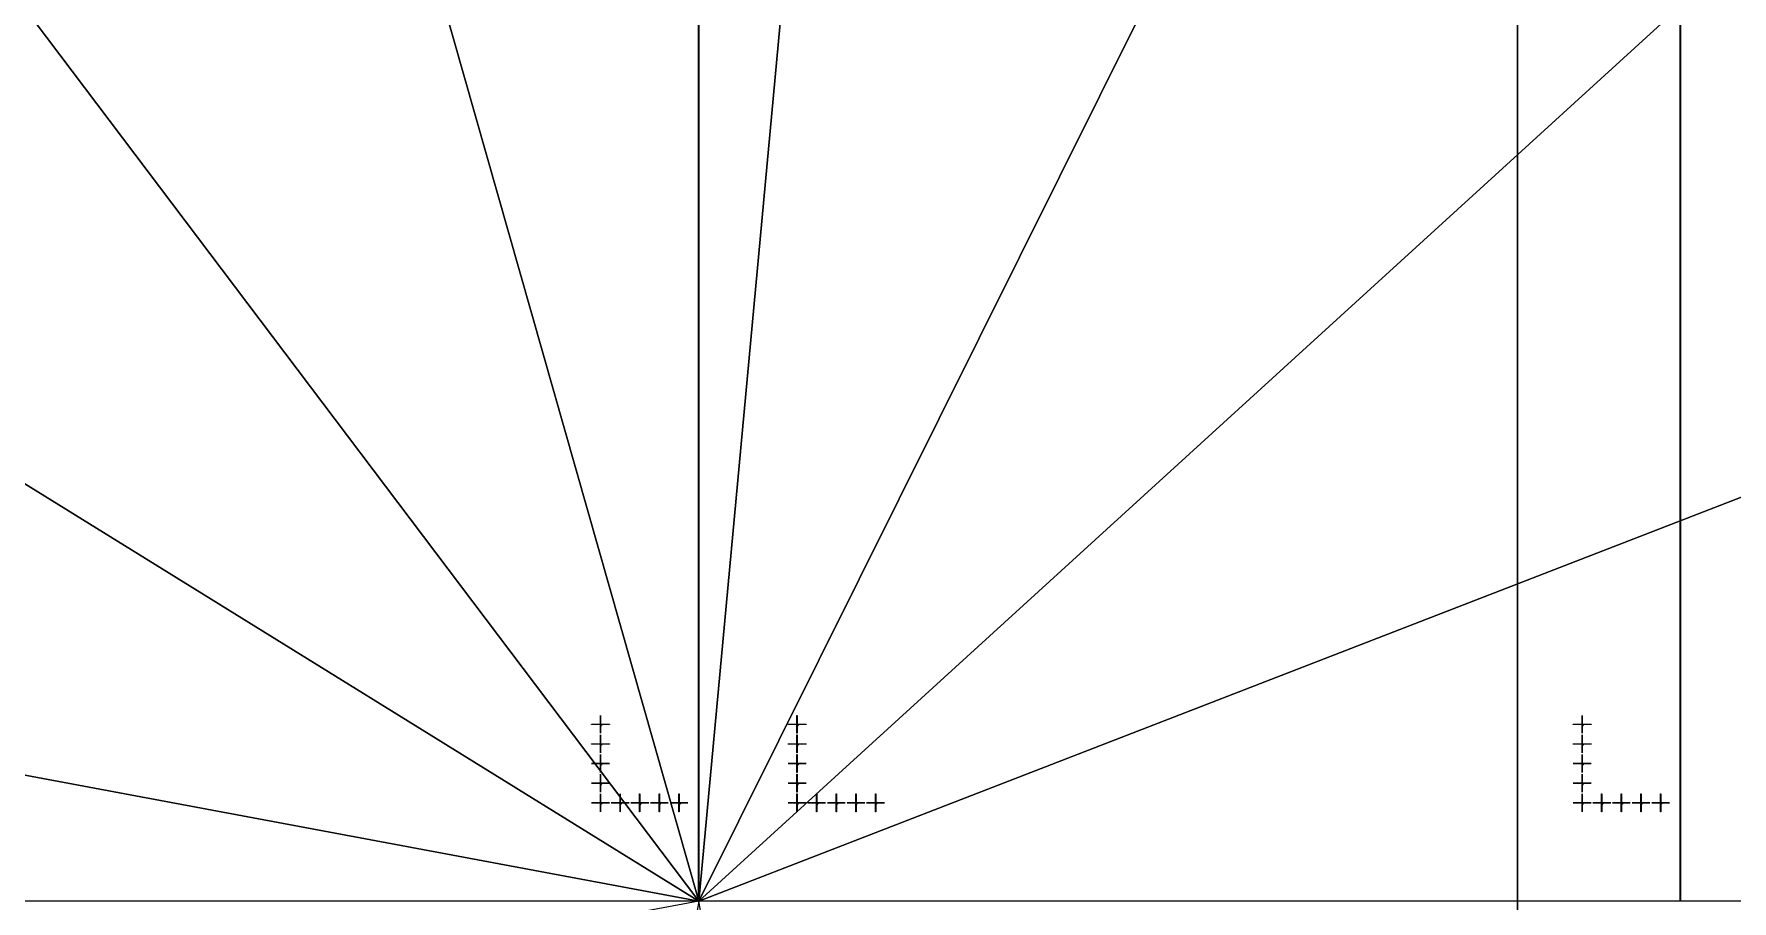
# Model space of a CAD drawing. Extents: x -25400 to 25400, y -24113 to 25400.
# Drawn here: x -6775 to 10529, y 1 to 8834 of the extents above; entities that cross this region are included whole.
import ezdxf

# ---------------------------------------------------------------- set-up
doc = ezdxf.new("R2010")
doc.units = 0
for name, color, linetype in [('L0D0', 1, 'CONTINUOUS'), ('L1D0', 2, 'CONTINUOUS'), ('L3D0', 3, 'CONTINUOUS')]:
    doc.layers.add(name, color=color, linetype=linetype)

msp = doc.modelspace()

# ---------------------------------------------------------------- linework, layer by layer
at = {"layer": 'L0D0'}
for points in [[(0, 25400), (0, 0), (-4251.735, -24112.788), (-7983.296, -24112.788)], [(8342.854, 23990.765), (8342.854, -23990.765), (8299.673, -24005.737), (8256.466, -24020.632), (8213.232, -24035.449), (8169.972, -24050.188), (8126.685, -24064.85), (8083.372, -24079.433), (8040.032, -24093.939), (7996.667, -24108.366), (7983.296, -24112.788), (4251.735, -24112.788), (0, 0), (0, 25400)], [(8342.854, -23990.765), (8342.854, 23990.765)], [(2112.945, 22802.313), (0, 0), (-6266.882, 22025.807)], [(10207.408, 20499.239), (0, 0), (2112.945, 22802.313)], [(-6807.64, 21864.721), (-6766.186, 21877.585), (-6724.707, 21890.37), (-6683.205, 21903.077), (-6641.678, 21915.705), (-6600.127, 21928.254), (-6558.553, 21940.724), (-6516.956, 21953.116), (-6475.334, 21965.428), (-6433.69, 21977.662), (-6392.022, 21989.817), (-6350.332, 22001.893), (-6308.618, 22013.89), (-6266.882, 22025.807), (0, 0), (-13800.333, 18274.595)], [(16923.304, 15427.63), (0, 0), (10207.408, 20499.239)], [(-13800.333, 18274.595), (0, 0), (-19469.972, 12055.297)], [(21126.611, 8836.08), (21143.321, 8796.022), (21159.954, 8755.931), (21176.512, 8715.809), (21192.994, 8675.656), (21209.399, 8635.472), (21225.729, 8595.257), (21241.982, 8555.01), (21258.159, 8514.733), (21274.259, 8474.426), (21290.283, 8434.088), (21306.231, 8393.719), (21322.102, 8353.321), (21337.896, 8312.892), (21353.614, 8272.434), (0, 0), (16923.304, 15427.63)], [(-19469.972, 12055.297), (0, 0), (-22510.084, 4207.864)], [(22900, 0), (0, 0), (21353.614, 8272.434)], [(-22510.084, 4207.864), (0, 0), (-22510.084, -4207.864)]]:
    msp.add_lwpolyline(points, dxfattribs=at)
at = {"layer": 'L1D0'}
for points in [[(-1092.5, 1800.25), (-1092.5, 1802.75), (-1009.5, 1802.75), (-1009.5, 1800.25)], [(-1001.7, 1796.5), (-1001.7, 1801.3), (-1006.5, 1801.3), (-1006.5, 1801.7), (-1001.7, 1801.7), (-1001.7, 1806.5), (-1001.3, 1806.5), (-1001.3, 1801.7), (-996.5, 1801.7), (-996.5, 1801.3), (-1001.3, 1801.3), (-1001.3, 1796.5)], [(-1002.75, 1809.5), (-1002.75, 1892.5), (-1000.25, 1892.5), (-1000.25, 1809.5)], [(-1002.75, 1710.5), (-1002.75, 1793.5), (-1000.25, 1793.5), (-1000.25, 1710.5)], [(-995.5, 1790.944), (-995.5, 1794.5), (-991.056, 1794.5), (-991.056, 1793.611), (-994.611, 1793.611), (-994.611, 1791.833), (-991.944, 1791.833), (-991.944, 1790.944)], [(-995.5, 1788.278), (-995.5, 1789.167), (-991.944, 1789.167), (-991.944, 1788.278)], [(-993.5, 1800.25), (-993.5, 1802.75), (-910.5, 1802.75), (-910.5, 1800.25)], [(-991.944, 1789.167), (-991.944, 1790.944), (-991.056, 1790.944), (-991.056, 1789.167)], [(910.5, 1800.25), (910.5, 1802.75), (993.5, 1802.75), (993.5, 1800.25)], [(1001.3, 1796.5), (1001.3, 1801.3), (996.5, 1801.3), (996.5, 1801.7), (1001.3, 1801.7), (1001.3, 1806.5), (1001.7, 1806.5), (1001.7, 1801.7), (1006.5, 1801.7), (1006.5, 1801.3), (1001.7, 1801.3), (1001.7, 1796.5)], [(1000.25, 1809.5), (1000.25, 1892.5), (1002.75, 1892.5), (1002.75, 1809.5)], [(1000.25, 1710.5), (1000.25, 1793.5), (1002.75, 1793.5), (1002.75, 1710.5)], [(1007.5, 1790.944), (1007.5, 1794.5), (1011.944, 1794.5), (1011.944, 1793.611), (1008.389, 1793.611), (1008.389, 1791.833), (1011.056, 1791.833), (1011.056, 1790.944)], [(1007.5, 1788.278), (1007.5, 1789.167), (1011.056, 1789.167), (1011.056, 1788.278)], [(1009.5, 1800.25), (1009.5, 1802.75), (1092.5, 1802.75), (1092.5, 1800.25)], [(1011.056, 1789.167), (1011.056, 1790.944), (1011.944, 1790.944), (1011.944, 1789.167)], [(8910.5, 1800.25), (8910.5, 1802.75), (8993.5, 1802.75), (8993.5, 1800.25)], [(9001.3, 1796.5), (9001.3, 1801.3), (8996.5, 1801.3), (8996.5, 1801.7), (9001.3, 1801.7), (9001.3, 1806.5), (9001.7, 1806.5), (9001.7, 1801.7), (9006.5, 1801.7), (9006.5, 1801.3), (9001.7, 1801.3), (9001.7, 1796.5)], [(9000.25, 1809.5), (9000.25, 1892.5), (9002.75, 1892.5), (9002.75, 1809.5)], [(9000.25, 1710.5), (9000.25, 1793.5), (9002.75, 1793.5), (9002.75, 1710.5)], [(9007.5, 1790.944), (9007.5, 1794.5), (9011.944, 1794.5), (9011.944, 1793.611), (9008.389, 1793.611), (9008.389, 1791.833), (9011.056, 1791.833), (9011.056, 1790.944)], [(9007.5, 1788.278), (9007.5, 1789.167), (9011.056, 1789.167), (9011.056, 1788.278)], [(9009.5, 1800.25), (9009.5, 1802.75), (9092.5, 1802.75), (9092.5, 1800.25)], [(9011.056, 1789.167), (9011.056, 1790.944), (9011.944, 1790.944), (9011.944, 1789.167)], [(-1092.5, 1600.25), (-1092.5, 1602.75), (-1009.5, 1602.75), (-1009.5, 1600.25)], [(-1001.7, 1596.5), (-1001.7, 1601.3), (-1006.5, 1601.3), (-1006.5, 1601.7), (-1001.7, 1601.7), (-1001.7, 1606.5), (-1001.3, 1606.5), (-1001.3, 1601.7), (-996.5, 1601.7), (-996.5, 1601.3), (-1001.3, 1601.3), (-1001.3, 1596.5)], [(-1002.75, 1609.5), (-1002.75, 1692.5), (-1000.25, 1692.5), (-1000.25, 1609.5)], [(-1002.75, 1510.5), (-1002.75, 1593.5), (-1000.25, 1593.5), (-1000.25, 1510.5)], [(-992.833, 1588.278), (-992.833, 1590.056), (-995.5, 1590.056), (-995.5, 1591.833), (-994.611, 1591.833), (-994.611, 1590.944), (-992.833, 1590.944), (-992.833, 1593.611), (-993.722, 1593.611), (-993.722, 1594.5), (-991.944, 1594.5), (-991.944, 1590.944), (-991.056, 1590.944), (-991.056, 1590.056), (-991.944, 1590.056), (-991.944, 1588.278)], [(-994.611, 1591.833), (-994.611, 1593.611), (-993.722, 1593.611), (-993.722, 1591.833)], [(-993.5, 1600.25), (-993.5, 1602.75), (-910.5, 1602.75), (-910.5, 1600.25)], [(910.5, 1600.25), (910.5, 1602.75), (993.5, 1602.75), (993.5, 1600.25)], [(1001.3, 1596.5), (1001.3, 1601.3), (996.5, 1601.3), (996.5, 1601.7), (1001.3, 1601.7), (1001.3, 1606.5), (1001.7, 1606.5), (1001.7, 1601.7), (1006.5, 1601.7), (1006.5, 1601.3), (1001.7, 1601.3), (1001.7, 1596.5)], [(1000.25, 1609.5), (1000.25, 1692.5), (1002.75, 1692.5), (1002.75, 1609.5)], [(1000.25, 1510.5), (1000.25, 1593.5), (1002.75, 1593.5), (1002.75, 1510.5)], [(1010.167, 1588.278), (1010.167, 1590.056), (1007.5, 1590.056), (1007.5, 1591.833), (1008.389, 1591.833), (1008.389, 1590.944), (1010.167, 1590.944), (1010.167, 1593.611), (1009.278, 1593.611), (1009.278, 1594.5), (1011.056, 1594.5), (1011.056, 1590.944), (1011.944, 1590.944), (1011.944, 1590.056), (1011.056, 1590.056), (1011.056, 1588.278)], [(1008.389, 1591.833), (1008.389, 1593.611), (1009.278, 1593.611), (1009.278, 1591.833)], [(1009.5, 1600.25), (1009.5, 1602.75), (1092.5, 1602.75), (1092.5, 1600.25)], [(8910.5, 1600.25), (8910.5, 1602.75), (8993.5, 1602.75), (8993.5, 1600.25)], [(9001.3, 1596.5), (9001.3, 1601.3), (8996.5, 1601.3), (8996.5, 1601.7), (9001.3, 1601.7), (9001.3, 1606.5), (9001.7, 1606.5), (9001.7, 1601.7), (9006.5, 1601.7), (9006.5, 1601.3), (9001.7, 1601.3), (9001.7, 1596.5)], [(9000.25, 1609.5), (9000.25, 1692.5), (9002.75, 1692.5), (9002.75, 1609.5)], [(9000.25, 1510.5), (9000.25, 1593.5), (9002.75, 1593.5), (9002.75, 1510.5)], [(9010.167, 1588.278), (9010.167, 1590.056), (9007.5, 1590.056), (9007.5, 1591.833), (9008.389, 1591.833), (9008.389, 1590.944), (9010.167, 1590.944), (9010.167, 1593.611), (9009.278, 1593.611), (9009.278, 1594.5), (9011.056, 1594.5), (9011.056, 1590.944), (9011.944, 1590.944), (9011.944, 1590.056), (9011.056, 1590.056), (9011.056, 1588.278)], [(9008.389, 1591.833), (9008.389, 1593.611), (9009.278, 1593.611), (9009.278, 1591.833)], [(9009.5, 1600.25), (9009.5, 1602.75), (9092.5, 1602.75), (9092.5, 1600.25)], [(-1092.5, 1400.25), (-1092.5, 1402.75), (-1009.5, 1402.75), (-1009.5, 1400.25)], [(-1001.7, 1396.5), (-1001.7, 1401.3), (-1006.5, 1401.3), (-1006.5, 1401.7), (-1001.7, 1401.7), (-1001.7, 1406.5), (-1001.3, 1406.5), (-1001.3, 1401.7), (-996.5, 1401.7), (-996.5, 1401.3), (-1001.3, 1401.3), (-1001.3, 1396.5)], [(-1002.75, 1409.5), (-1002.75, 1492.5), (-1000.25, 1492.5), (-1000.25, 1409.5)], [(-1002.75, 1310.5), (-1002.75, 1393.5), (-1000.25, 1393.5), (-1000.25, 1310.5)], [(-995.5, 1393.611), (-995.5, 1394.5), (-991.944, 1394.5), (-991.944, 1393.611)], [(-995.5, 1388.278), (-995.5, 1389.167), (-991.944, 1389.167), (-991.944, 1388.278)], [(-994.611, 1390.944), (-994.611, 1391.833), (-991.944, 1391.833), (-991.944, 1390.944)], [(-993.5, 1400.25), (-993.5, 1402.75), (-910.5, 1402.75), (-910.5, 1400.25)], [(-991.944, 1391.833), (-991.944, 1393.611), (-991.056, 1393.611), (-991.056, 1391.833)], [(-991.944, 1389.167), (-991.944, 1390.944), (-991.056, 1390.944), (-991.056, 1389.167)], [(910.5, 1400.25), (910.5, 1402.75), (993.5, 1402.75), (993.5, 1400.25)], [(1001.3, 1396.5), (1001.3, 1401.3), (996.5, 1401.3), (996.5, 1401.7), (1001.3, 1401.7), (1001.3, 1406.5), (1001.7, 1406.5), (1001.7, 1401.7), (1006.5, 1401.7), (1006.5, 1401.3), (1001.7, 1401.3), (1001.7, 1396.5)], [(1000.25, 1409.5), (1000.25, 1492.5), (1002.75, 1492.5), (1002.75, 1409.5)], [(1000.25, 1310.5), (1000.25, 1393.5), (1002.75, 1393.5), (1002.75, 1310.5)], [(1007.5, 1393.611), (1007.5, 1394.5), (1011.056, 1394.5), (1011.056, 1393.611)], [(1007.5, 1388.278), (1007.5, 1389.167), (1011.056, 1389.167), (1011.056, 1388.278)], [(1008.389, 1390.944), (1008.389, 1391.833), (1011.056, 1391.833), (1011.056, 1390.944)], [(1009.5, 1400.25), (1009.5, 1402.75), (1092.5, 1402.75), (1092.5, 1400.25)], [(1011.056, 1391.833), (1011.056, 1393.611), (1011.944, 1393.611), (1011.944, 1391.833)], [(1011.056, 1389.167), (1011.056, 1390.944), (1011.944, 1390.944), (1011.944, 1389.167)], [(8910.5, 1400.25), (8910.5, 1402.75), (8993.5, 1402.75), (8993.5, 1400.25)], [(9001.3, 1396.5), (9001.3, 1401.3), (8996.5, 1401.3), (8996.5, 1401.7), (9001.3, 1401.7), (9001.3, 1406.5), (9001.7, 1406.5), (9001.7, 1401.7), (9006.5, 1401.7), (9006.5, 1401.3), (9001.7, 1401.3), (9001.7, 1396.5)], [(9000.25, 1409.5), (9000.25, 1492.5), (9002.75, 1492.5), (9002.75, 1409.5)], [(9000.25, 1310.5), (9000.25, 1393.5), (9002.75, 1393.5), (9002.75, 1310.5)], [(9007.5, 1393.611), (9007.5, 1394.5), (9011.056, 1394.5), (9011.056, 1393.611)], [(9007.5, 1388.278), (9007.5, 1389.167), (9011.056, 1389.167), (9011.056, 1388.278)], [(9008.389, 1390.944), (9008.389, 1391.833), (9011.056, 1391.833), (9011.056, 1390.944)], [(9009.5, 1400.25), (9009.5, 1402.75), (9092.5, 1402.75), (9092.5, 1400.25)], [(9011.056, 1391.833), (9011.056, 1393.611), (9011.944, 1393.611), (9011.944, 1391.833)], [(9011.056, 1389.167), (9011.056, 1390.944), (9011.944, 1390.944), (9011.944, 1389.167)], [(-1002.75, 1209.5), (-1002.75, 1292.5), (-1000.25, 1292.5), (-1000.25, 1209.5)], [(1000.25, 1209.5), (1000.25, 1292.5), (1002.75, 1292.5), (1002.75, 1209.5)], [(9000.25, 1209.5), (9000.25, 1292.5), (9002.75, 1292.5), (9002.75, 1209.5)], [(-1092.5, 1200.25), (-1092.5, 1202.75), (-1009.5, 1202.75), (-1009.5, 1200.25)], [(-1001.7, 1196.5), (-1001.7, 1201.3), (-1006.5, 1201.3), (-1006.5, 1201.7), (-1001.7, 1201.7), (-1001.7, 1206.5), (-1001.3, 1206.5), (-1001.3, 1201.7), (-996.5, 1201.7), (-996.5, 1201.3), (-1001.3, 1201.3), (-1001.3, 1196.5)], [(-1002.75, 1110.5), (-1002.75, 1193.5), (-1000.25, 1193.5), (-1000.25, 1110.5)], [(-1002.75, 1009.5), (-1002.75, 1092.5), (-1000.25, 1092.5), (-1000.25, 1009.5)], [(-995.5, 1192.722), (-995.5, 1193.611), (-994.611, 1193.611), (-994.611, 1192.722)], [(-995.5, 1188.278), (-995.5, 1190.056), (-994.611, 1190.056), (-994.611, 1189.167), (-991.056, 1189.167), (-991.056, 1188.278)], [(-994.611, 1193.611), (-994.611, 1194.5), (-991.944, 1194.5), (-991.944, 1193.611)], [(-994.611, 1190.056), (-994.611, 1190.944), (-992.833, 1190.944), (-992.833, 1190.056)], [(-993.5, 1200.25), (-993.5, 1202.75), (-910.5, 1202.75), (-910.5, 1200.25)], [(-992.833, 1190.944), (-992.833, 1191.833), (-991.944, 1191.833), (-991.944, 1190.944)], [(-991.944, 1191.833), (-991.944, 1193.611), (-991.056, 1193.611), (-991.056, 1191.833)], [(-802.75, 1009.5), (-802.75, 1092.5), (-800.25, 1092.5), (-800.25, 1009.5)], [(-602.75, 1009.5), (-602.75, 1092.5), (-600.25, 1092.5), (-600.25, 1009.5)], [(-402.75, 1009.5), (-402.75, 1092.5), (-400.25, 1092.5), (-400.25, 1009.5)], [(-202.75, 1009.5), (-202.75, 1092.5), (-200.25, 1092.5), (-200.25, 1009.5)], [(910.5, 1200.25), (910.5, 1202.75), (993.5, 1202.75), (993.5, 1200.25)], [(1001.3, 1196.5), (1001.3, 1201.3), (996.5, 1201.3), (996.5, 1201.7), (1001.3, 1201.7), (1001.3, 1206.5), (1001.7, 1206.5), (1001.7, 1201.7), (1006.5, 1201.7), (1006.5, 1201.3), (1001.7, 1201.3), (1001.7, 1196.5)], [(1000.25, 1110.5), (1000.25, 1193.5), (1002.75, 1193.5), (1002.75, 1110.5)], [(1000.25, 1009.5), (1000.25, 1092.5), (1002.75, 1092.5), (1002.75, 1009.5)], [(1007.5, 1192.722), (1007.5, 1193.611), (1008.389, 1193.611), (1008.389, 1192.722)], [(1007.5, 1188.278), (1007.5, 1190.056), (1008.389, 1190.056), (1008.389, 1189.167), (1011.944, 1189.167), (1011.944, 1188.278)], [(1008.389, 1193.611), (1008.389, 1194.5), (1011.056, 1194.5), (1011.056, 1193.611)], [(1008.389, 1190.056), (1008.389, 1190.944), (1010.167, 1190.944), (1010.167, 1190.056)], [(1009.5, 1200.25), (1009.5, 1202.75), (1092.5, 1202.75), (1092.5, 1200.25)], [(1010.167, 1190.944), (1010.167, 1191.833), (1011.056, 1191.833), (1011.056, 1190.944)], [(1011.056, 1191.833), (1011.056, 1193.611), (1011.944, 1193.611), (1011.944, 1191.833)], [(1200.25, 1009.5), (1200.25, 1092.5), (1202.75, 1092.5), (1202.75, 1009.5)], [(1400.25, 1009.5), (1400.25, 1092.5), (1402.75, 1092.5), (1402.75, 1009.5)], [(1600.25, 1009.5), (1600.25, 1092.5), (1602.75, 1092.5), (1602.75, 1009.5)], [(1800.25, 1009.5), (1800.25, 1092.5), (1802.75, 1092.5), (1802.75, 1009.5)], [(8910.5, 1200.25), (8910.5, 1202.75), (8993.5, 1202.75), (8993.5, 1200.25)], [(9001.3, 1196.5), (9001.3, 1201.3), (8996.5, 1201.3), (8996.5, 1201.7), (9001.3, 1201.7), (9001.3, 1206.5), (9001.7, 1206.5), (9001.7, 1201.7), (9006.5, 1201.7), (9006.5, 1201.3), (9001.7, 1201.3), (9001.7, 1196.5)], [(9000.25, 1110.5), (9000.25, 1193.5), (9002.75, 1193.5), (9002.75, 1110.5)], [(9000.25, 1009.5), (9000.25, 1092.5), (9002.75, 1092.5), (9002.75, 1009.5)], [(9007.5, 1192.722), (9007.5, 1193.611), (9008.389, 1193.611), (9008.389, 1192.722)], [(9007.5, 1188.278), (9007.5, 1190.056), (9008.389, 1190.056), (9008.389, 1189.167), (9011.944, 1189.167), (9011.944, 1188.278)], [(9008.389, 1193.611), (9008.389, 1194.5), (9011.056, 1194.5), (9011.056, 1193.611)], [(9008.389, 1190.056), (9008.389, 1190.944), (9010.167, 1190.944), (9010.167, 1190.056)], [(9009.5, 1200.25), (9009.5, 1202.75), (9092.5, 1202.75), (9092.5, 1200.25)], [(9010.167, 1190.944), (9010.167, 1191.833), (9011.056, 1191.833), (9011.056, 1190.944)], [(9011.056, 1191.833), (9011.056, 1193.611), (9011.944, 1193.611), (9011.944, 1191.833)], [(9200.25, 1009.5), (9200.25, 1092.5), (9202.75, 1092.5), (9202.75, 1009.5)], [(9400.25, 1009.5), (9400.25, 1092.5), (9402.75, 1092.5), (9402.75, 1009.5)], [(9600.25, 1009.5), (9600.25, 1092.5), (9602.75, 1092.5), (9602.75, 1009.5)], [(9800.25, 1009.5), (9800.25, 1092.5), (9802.75, 1092.5), (9802.75, 1009.5)], [(-1092.5, 1000.25), (-1092.5, 1002.75), (-1009.5, 1002.75), (-1009.5, 1000.25)], [(-1001.7, 996.5), (-1001.7, 1001.3), (-1006.5, 1001.3), (-1006.5, 1001.7), (-1001.7, 1001.7), (-1001.7, 1006.5), (-1001.3, 1006.5), (-1001.3, 1001.7), (-996.5, 1001.7), (-996.5, 1001.3), (-1001.3, 1001.3), (-1001.3, 996.5)], [(-1002.75, 910.5), (-1002.75, 993.5), (-1000.25, 993.5), (-1000.25, 910.5)], [(-994.611, 988.278), (-994.611, 989.167), (-993.722, 989.167), (-993.722, 992.722), (-994.611, 992.722), (-994.611, 993.611), (-993.722, 993.611), (-993.722, 994.5), (-992.833, 994.5), (-992.833, 989.167), (-991.944, 989.167), (-991.944, 988.278)], [(-993.5, 1000.25), (-993.5, 1002.75), (-910.5, 1002.75), (-910.5, 1000.25)], [(-892.5, 1000.25), (-892.5, 1002.75), (-809.5, 1002.75), (-809.5, 1000.25)], [(-801.7, 996.5), (-801.7, 1001.3), (-806.5, 1001.3), (-806.5, 1001.7), (-801.7, 1001.7), (-801.7, 1006.5), (-801.3, 1006.5), (-801.3, 1001.7), (-796.5, 1001.7), (-796.5, 1001.3), (-801.3, 1001.3), (-801.3, 996.5)], [(-802.75, 910.5), (-802.75, 993.5), (-800.25, 993.5), (-800.25, 910.5)], [(-795.5, 992.722), (-795.5, 993.611), (-794.611, 993.611), (-794.611, 992.722)], [(-795.5, 988.278), (-795.5, 990.056), (-794.611, 990.056), (-794.611, 989.167), (-791.056, 989.167), (-791.056, 988.278)], [(-794.611, 993.611), (-794.611, 994.5), (-791.944, 994.5), (-791.944, 993.611)], [(-794.611, 990.056), (-794.611, 990.944), (-792.833, 990.944), (-792.833, 990.056)], [(-793.5, 1000.25), (-793.5, 1002.75), (-710.5, 1002.75), (-710.5, 1000.25)], [(-792.833, 990.944), (-792.833, 991.833), (-791.944, 991.833), (-791.944, 990.944)], [(-791.944, 991.833), (-791.944, 993.611), (-791.056, 993.611), (-791.056, 991.833)], [(-692.5, 1000.25), (-692.5, 1002.75), (-609.5, 1002.75), (-609.5, 1000.25)], [(-601.7, 996.5), (-601.7, 1001.3), (-606.5, 1001.3), (-606.5, 1001.7), (-601.7, 1001.7), (-601.7, 1006.5), (-601.3, 1006.5), (-601.3, 1001.7), (-596.5, 1001.7), (-596.5, 1001.3), (-601.3, 1001.3), (-601.3, 996.5)], [(-602.75, 910.5), (-602.75, 993.5), (-600.25, 993.5), (-600.25, 910.5)], [(-595.5, 993.611), (-595.5, 994.5), (-591.944, 994.5), (-591.944, 993.611)], [(-595.5, 988.278), (-595.5, 989.167), (-591.944, 989.167), (-591.944, 988.278)], [(-594.611, 990.944), (-594.611, 991.833), (-591.944, 991.833), (-591.944, 990.944)], [(-593.5, 1000.25), (-593.5, 1002.75), (-510.5, 1002.75), (-510.5, 1000.25)], [(-591.944, 991.833), (-591.944, 993.611), (-591.056, 993.611), (-591.056, 991.833)], [(-591.944, 989.167), (-591.944, 990.944), (-591.056, 990.944), (-591.056, 989.167)], [(-492.5, 1000.25), (-492.5, 1002.75), (-409.5, 1002.75), (-409.5, 1000.25)], [(-401.7, 996.5), (-401.7, 1001.3), (-406.5, 1001.3), (-406.5, 1001.7), (-401.7, 1001.7), (-401.7, 1006.5), (-401.3, 1006.5), (-401.3, 1001.7), (-396.5, 1001.7), (-396.5, 1001.3), (-401.3, 1001.3), (-401.3, 996.5)], [(-402.75, 910.5), (-402.75, 993.5), (-400.25, 993.5), (-400.25, 910.5)], [(-392.833, 988.278), (-392.833, 990.056), (-395.5, 990.056), (-395.5, 991.833), (-394.611, 991.833), (-394.611, 990.944), (-392.833, 990.944), (-392.833, 993.611), (-393.722, 993.611), (-393.722, 994.5), (-391.944, 994.5), (-391.944, 990.944), (-391.056, 990.944), (-391.056, 990.056), (-391.944, 990.056), (-391.944, 988.278)], [(-394.611, 991.833), (-394.611, 993.611), (-393.722, 993.611), (-393.722, 991.833)], [(-393.5, 1000.25), (-393.5, 1002.75), (-310.5, 1002.75), (-310.5, 1000.25)], [(-292.5, 1000.25), (-292.5, 1002.75), (-209.5, 1002.75), (-209.5, 1000.25)], [(-201.7, 996.5), (-201.7, 1001.3), (-206.5, 1001.3), (-206.5, 1001.7), (-201.7, 1001.7), (-201.7, 1006.5), (-201.3, 1006.5), (-201.3, 1001.7), (-196.5, 1001.7), (-196.5, 1001.3), (-201.3, 1001.3), (-201.3, 996.5)], [(-202.75, 910.5), (-202.75, 993.5), (-200.25, 993.5), (-200.25, 910.5)], [(-195.5, 990.944), (-195.5, 994.5), (-191.056, 994.5), (-191.056, 993.611), (-194.611, 993.611), (-194.611, 991.833), (-191.944, 991.833), (-191.944, 990.944)], [(-195.5, 988.278), (-195.5, 989.167), (-191.944, 989.167), (-191.944, 988.278)], [(-193.5, 1000.25), (-193.5, 1002.75), (-110.5, 1002.75), (-110.5, 1000.25)], [(-191.944, 989.167), (-191.944, 990.944), (-191.056, 990.944), (-191.056, 989.167)], [(910.5, 1000.25), (910.5, 1002.75), (993.5, 1002.75), (993.5, 1000.25)], [(1001.3, 996.5), (1001.3, 1001.3), (996.5, 1001.3), (996.5, 1001.7), (1001.3, 1001.7), (1001.3, 1006.5), (1001.7, 1006.5), (1001.7, 1001.7), (1006.5, 1001.7), (1006.5, 1001.3), (1001.7, 1001.3), (1001.7, 996.5)], [(1000.25, 910.5), (1000.25, 993.5), (1002.75, 993.5), (1002.75, 910.5)], [(1008.389, 988.278), (1008.389, 989.167), (1009.278, 989.167), (1009.278, 992.722), (1008.389, 992.722), (1008.389, 993.611), (1009.278, 993.611), (1009.278, 994.5), (1010.167, 994.5), (1010.167, 989.167), (1011.056, 989.167), (1011.056, 988.278)], [(1009.5, 1000.25), (1009.5, 1002.75), (1092.5, 1002.75), (1092.5, 1000.25)], [(1110.5, 1000.25), (1110.5, 1002.75), (1193.5, 1002.75), (1193.5, 1000.25)], [(1201.3, 996.5), (1201.3, 1001.3), (1196.5, 1001.3), (1196.5, 1001.7), (1201.3, 1001.7), (1201.3, 1006.5), (1201.7, 1006.5), (1201.7, 1001.7), (1206.5, 1001.7), (1206.5, 1001.3), (1201.7, 1001.3), (1201.7, 996.5)], [(1200.25, 910.5), (1200.25, 993.5), (1202.75, 993.5), (1202.75, 910.5)], [(1207.5, 992.722), (1207.5, 993.611), (1208.389, 993.611), (1208.389, 992.722)], [(1207.5, 988.278), (1207.5, 990.056), (1208.389, 990.056), (1208.389, 989.167), (1211.944, 989.167), (1211.944, 988.278)], [(1208.389, 993.611), (1208.389, 994.5), (1211.056, 994.5), (1211.056, 993.611)], [(1208.389, 990.056), (1208.389, 990.944), (1210.167, 990.944), (1210.167, 990.056)], [(1209.5, 1000.25), (1209.5, 1002.75), (1292.5, 1002.75), (1292.5, 1000.25)], [(1210.167, 990.944), (1210.167, 991.833), (1211.056, 991.833), (1211.056, 990.944)], [(1211.056, 991.833), (1211.056, 993.611), (1211.944, 993.611), (1211.944, 991.833)], [(1310.5, 1000.25), (1310.5, 1002.75), (1393.5, 1002.75), (1393.5, 1000.25)], [(1401.3, 996.5), (1401.3, 1001.3), (1396.5, 1001.3), (1396.5, 1001.7), (1401.3, 1001.7), (1401.3, 1006.5), (1401.7, 1006.5), (1401.7, 1001.7), (1406.5, 1001.7), (1406.5, 1001.3), (1401.7, 1001.3), (1401.7, 996.5)], [(1400.25, 910.5), (1400.25, 993.5), (1402.75, 993.5), (1402.75, 910.5)], [(1407.5, 993.611), (1407.5, 994.5), (1411.056, 994.5), (1411.056, 993.611)], [(1407.5, 988.278), (1407.5, 989.167), (1411.056, 989.167), (1411.056, 988.278)], [(1408.389, 990.944), (1408.389, 991.833), (1411.056, 991.833), (1411.056, 990.944)], [(1409.5, 1000.25), (1409.5, 1002.75), (1492.5, 1002.75), (1492.5, 1000.25)], [(1411.056, 991.833), (1411.056, 993.611), (1411.944, 993.611), (1411.944, 991.833)], [(1411.056, 989.167), (1411.056, 990.944), (1411.944, 990.944), (1411.944, 989.167)], [(1510.5, 1000.25), (1510.5, 1002.75), (1593.5, 1002.75), (1593.5, 1000.25)], [(1601.3, 996.5), (1601.3, 1001.3), (1596.5, 1001.3), (1596.5, 1001.7), (1601.3, 1001.7), (1601.3, 1006.5), (1601.7, 1006.5), (1601.7, 1001.7), (1606.5, 1001.7), (1606.5, 1001.3), (1601.7, 1001.3), (1601.7, 996.5)], [(1600.25, 910.5), (1600.25, 993.5), (1602.75, 993.5), (1602.75, 910.5)], [(1610.167, 988.278), (1610.167, 990.056), (1607.5, 990.056), (1607.5, 991.833), (1608.389, 991.833), (1608.389, 990.944), (1610.167, 990.944), (1610.167, 993.611), (1609.278, 993.611), (1609.278, 994.5), (1611.056, 994.5), (1611.056, 990.944), (1611.944, 990.944), (1611.944, 990.056), (1611.056, 990.056), (1611.056, 988.278)], [(1608.389, 991.833), (1608.389, 993.611), (1609.278, 993.611), (1609.278, 991.833)], [(1609.5, 1000.25), (1609.5, 1002.75), (1692.5, 1002.75), (1692.5, 1000.25)], [(1710.5, 1000.25), (1710.5, 1002.75), (1793.5, 1002.75), (1793.5, 1000.25)], [(1801.3, 996.5), (1801.3, 1001.3), (1796.5, 1001.3), (1796.5, 1001.7), (1801.3, 1001.7), (1801.3, 1006.5), (1801.7, 1006.5), (1801.7, 1001.7), (1806.5, 1001.7), (1806.5, 1001.3), (1801.7, 1001.3), (1801.7, 996.5)], [(1800.25, 910.5), (1800.25, 993.5), (1802.75, 993.5), (1802.75, 910.5)], [(1807.5, 990.944), (1807.5, 994.5), (1811.944, 994.5), (1811.944, 993.611), (1808.389, 993.611), (1808.389, 991.833), (1811.056, 991.833), (1811.056, 990.944)], [(1807.5, 988.278), (1807.5, 989.167), (1811.056, 989.167), (1811.056, 988.278)], [(1809.5, 1000.25), (1809.5, 1002.75), (1892.5, 1002.75), (1892.5, 1000.25)], [(1811.056, 989.167), (1811.056, 990.944), (1811.944, 990.944), (1811.944, 989.167)], [(8910.5, 1000.25), (8910.5, 1002.75), (8993.5, 1002.75), (8993.5, 1000.25)], [(9001.3, 996.5), (9001.3, 1001.3), (8996.5, 1001.3), (8996.5, 1001.7), (9001.3, 1001.7), (9001.3, 1006.5), (9001.7, 1006.5), (9001.7, 1001.7), (9006.5, 1001.7), (9006.5, 1001.3), (9001.7, 1001.3), (9001.7, 996.5)], [(9000.25, 910.5), (9000.25, 993.5), (9002.75, 993.5), (9002.75, 910.5)], [(9008.389, 988.278), (9008.389, 989.167), (9009.278, 989.167), (9009.278, 992.722), (9008.389, 992.722), (9008.389, 993.611), (9009.278, 993.611), (9009.278, 994.5), (9010.167, 994.5), (9010.167, 989.167), (9011.056, 989.167), (9011.056, 988.278)], [(9009.5, 1000.25), (9009.5, 1002.75), (9092.5, 1002.75), (9092.5, 1000.25)], [(9110.5, 1000.25), (9110.5, 1002.75), (9193.5, 1002.75), (9193.5, 1000.25)], [(9201.3, 996.5), (9201.3, 1001.3), (9196.5, 1001.3), (9196.5, 1001.7), (9201.3, 1001.7), (9201.3, 1006.5), (9201.7, 1006.5), (9201.7, 1001.7), (9206.5, 1001.7), (9206.5, 1001.3), (9201.7, 1001.3), (9201.7, 996.5)], [(9200.25, 910.5), (9200.25, 993.5), (9202.75, 993.5), (9202.75, 910.5)], [(9207.5, 992.722), (9207.5, 993.611), (9208.389, 993.611), (9208.389, 992.722)], [(9207.5, 988.278), (9207.5, 990.056), (9208.389, 990.056), (9208.389, 989.167), (9211.944, 989.167), (9211.944, 988.278)], [(9208.389, 993.611), (9208.389, 994.5), (9211.056, 994.5), (9211.056, 993.611)], [(9208.389, 990.056), (9208.389, 990.944), (9210.167, 990.944), (9210.167, 990.056)], [(9209.5, 1000.25), (9209.5, 1002.75), (9292.5, 1002.75), (9292.5, 1000.25)], [(9210.167, 990.944), (9210.167, 991.833), (9211.056, 991.833), (9211.056, 990.944)], [(9211.056, 991.833), (9211.056, 993.611), (9211.944, 993.611), (9211.944, 991.833)], [(9310.5, 1000.25), (9310.5, 1002.75), (9393.5, 1002.75), (9393.5, 1000.25)], [(9401.3, 996.5), (9401.3, 1001.3), (9396.5, 1001.3), (9396.5, 1001.7), (9401.3, 1001.7), (9401.3, 1006.5), (9401.7, 1006.5), (9401.7, 1001.7), (9406.5, 1001.7), (9406.5, 1001.3), (9401.7, 1001.3), (9401.7, 996.5)], [(9400.25, 910.5), (9400.25, 993.5), (9402.75, 993.5), (9402.75, 910.5)], [(9407.5, 993.611), (9407.5, 994.5), (9411.056, 994.5), (9411.056, 993.611)], [(9407.5, 988.278), (9407.5, 989.167), (9411.056, 989.167), (9411.056, 988.278)], [(9408.389, 990.944), (9408.389, 991.833), (9411.056, 991.833), (9411.056, 990.944)], [(9409.5, 1000.25), (9409.5, 1002.75), (9492.5, 1002.75), (9492.5, 1000.25)], [(9411.056, 991.833), (9411.056, 993.611), (9411.944, 993.611), (9411.944, 991.833)], [(9411.056, 989.167), (9411.056, 990.944), (9411.944, 990.944), (9411.944, 989.167)], [(9510.5, 1000.25), (9510.5, 1002.75), (9593.5, 1002.75), (9593.5, 1000.25)], [(9601.3, 996.5), (9601.3, 1001.3), (9596.5, 1001.3), (9596.5, 1001.7), (9601.3, 1001.7), (9601.3, 1006.5), (9601.7, 1006.5), (9601.7, 1001.7), (9606.5, 1001.7), (9606.5, 1001.3), (9601.7, 1001.3), (9601.7, 996.5)], [(9600.25, 910.5), (9600.25, 993.5), (9602.75, 993.5), (9602.75, 910.5)], [(9610.167, 988.278), (9610.167, 990.056), (9607.5, 990.056), (9607.5, 991.833), (9608.389, 991.833), (9608.389, 990.944), (9610.167, 990.944), (9610.167, 993.611), (9609.278, 993.611), (9609.278, 994.5), (9611.056, 994.5), (9611.056, 990.944), (9611.944, 990.944), (9611.944, 990.056), (9611.056, 990.056), (9611.056, 988.278)], [(9608.389, 991.833), (9608.389, 993.611), (9609.278, 993.611), (9609.278, 991.833)], [(9609.5, 1000.25), (9609.5, 1002.75), (9692.5, 1002.75), (9692.5, 1000.25)], [(9710.5, 1000.25), (9710.5, 1002.75), (9793.5, 1002.75), (9793.5, 1000.25)], [(9801.3, 996.5), (9801.3, 1001.3), (9796.5, 1001.3), (9796.5, 1001.7), (9801.3, 1001.7), (9801.3, 1006.5), (9801.7, 1006.5), (9801.7, 1001.7), (9806.5, 1001.7), (9806.5, 1001.3), (9801.7, 1001.3), (9801.7, 996.5)], [(9800.25, 910.5), (9800.25, 993.5), (9802.75, 993.5), (9802.75, 910.5)], [(9807.5, 990.944), (9807.5, 994.5), (9811.944, 994.5), (9811.944, 993.611), (9808.389, 993.611), (9808.389, 991.833), (9811.056, 991.833), (9811.056, 990.944)], [(9807.5, 988.278), (9807.5, 989.167), (9811.056, 989.167), (9811.056, 988.278)], [(9809.5, 1000.25), (9809.5, 1002.75), (9892.5, 1002.75), (9892.5, 1000.25)], [(9811.056, 989.167), (9811.056, 990.944), (9811.944, 990.944), (9811.944, 989.167)]]:
    msp.add_lwpolyline(points, close=True, dxfattribs=at)
at = {"layer": 'L3D0'}
msp.add_lwpolyline([(-10001.5, 1.5), (-1.5, 1.5), (1.5, 1.5), (10001.5, 1.5), (10004.5, 1.5), (20004.5, 1.5), (20004.5, 10001.5), (10004.5, 10001.5), (10004.5, 1.5), (10001.5, 1.5), (10001.5, 10001.5), (1.5, 10001.5), (1.5, 1.5), (-1.5, 1.5), (-1.5, 10001.5), (-10001.5, 10001.5)], dxfattribs=at)

doc.saveas('drawing.dxf')
